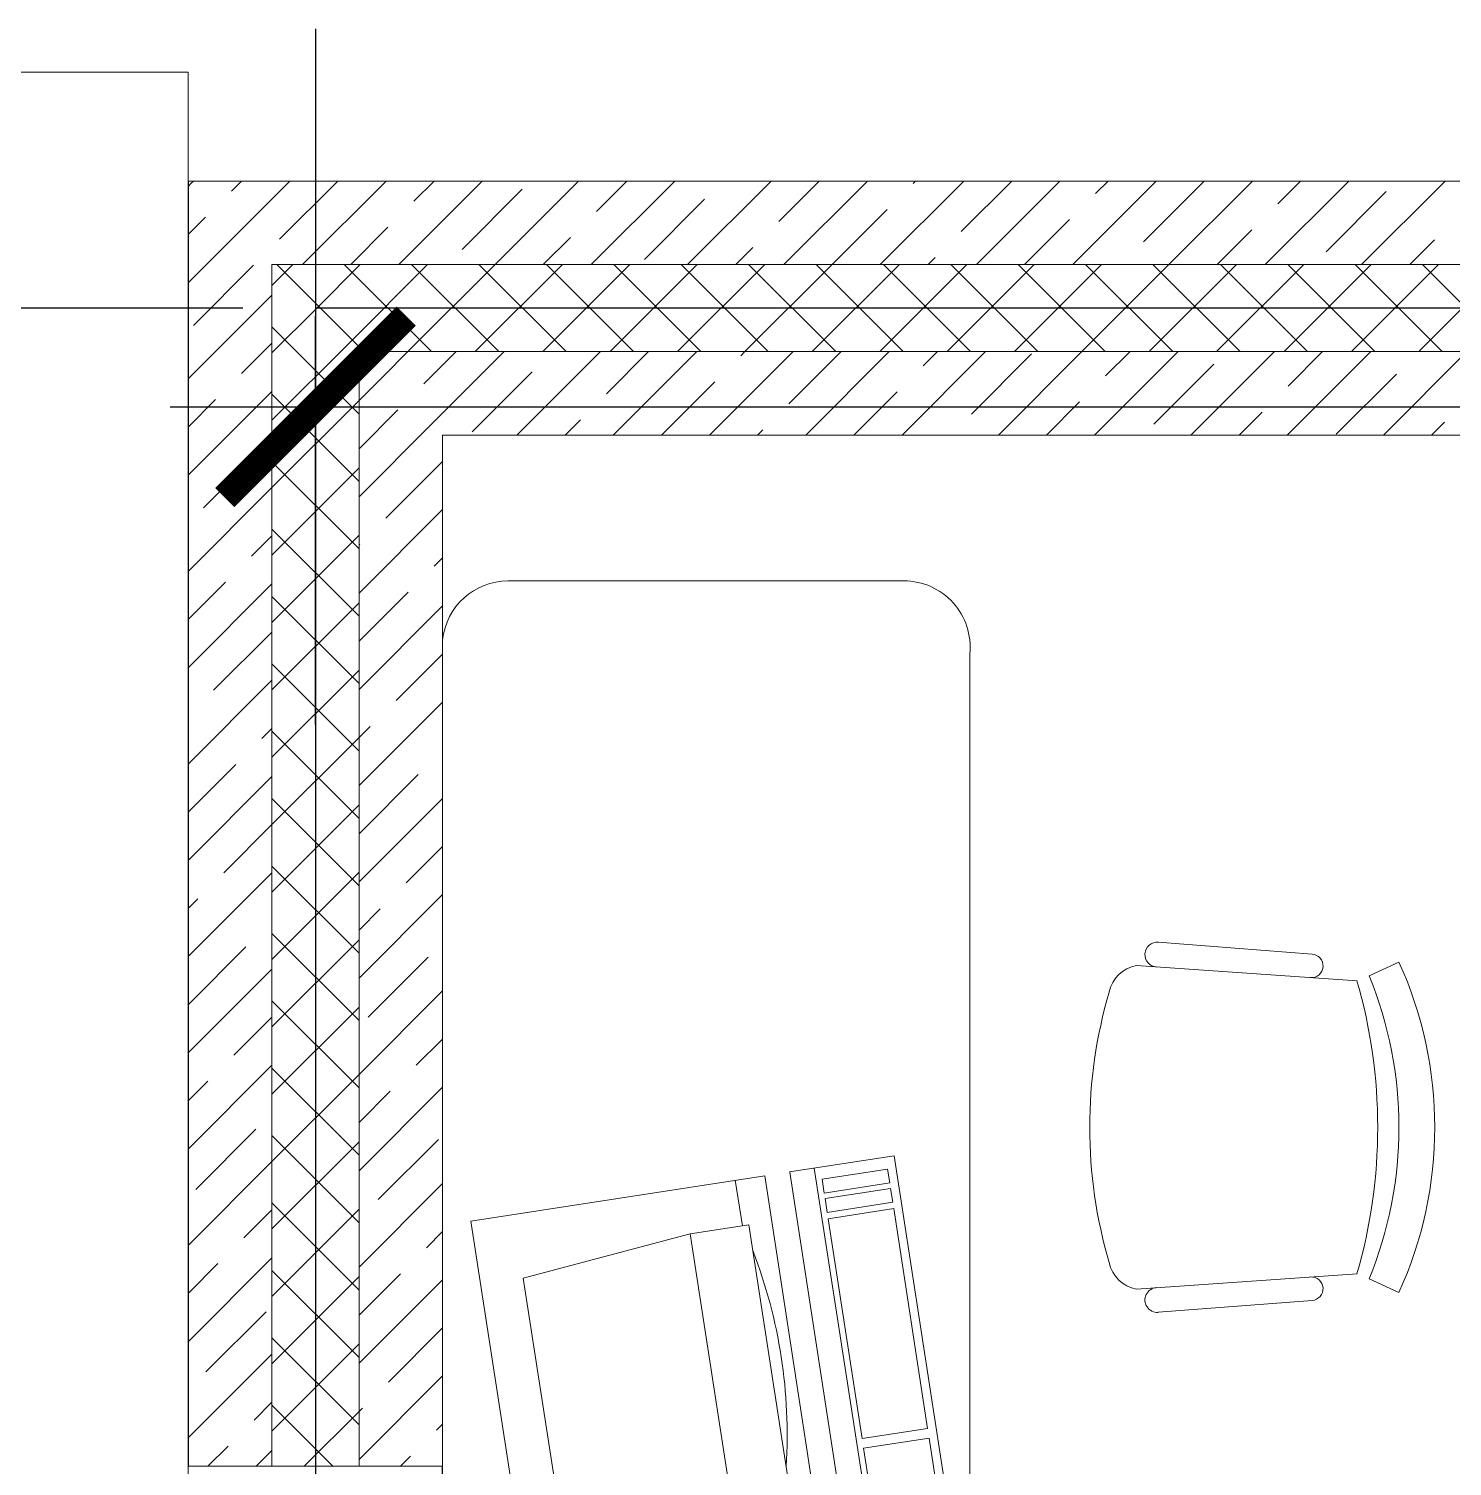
# Model space of a CAD drawing. Header units: millimetres. Extents: x 53645 to 137188, y 78097 to 135533.
# Drawn here: x 112883 to 114843, y 111859 to 113839 of the extents above; entities that cross this region are included whole.
import ezdxf

# ---------------------------------------------------------------- set-up
doc = ezdxf.new("R2010")
doc.units = ezdxf.units.MM
doc.linetypes.add('CONTI', pattern=[0])
doc.linetypes.add('GOST2.303 5', pattern=[24, 20, -1.5, 1, -1.5])
doc.layers.add('axis_dim', color=40, linetype='CONTI')
for name, color, linetype, lineweight in [('doors_windows', 4, 'Continuous', 5), ('furniture', 36, 'Continuous', 0), ('stair1', 7, 'Continuous', 15), ('Wall2', 5, 'Continuous', 5)]:
    doc.layers.add(name, color=color, linetype=linetype, lineweight=lineweight)

# ---------------------------------------------------------------- blocks, each defined once
blk = doc.blocks.new('_ArchTick')
at = {"color": 0, "linetype": 'ByBlock', "const_width": 0.15}
blk.add_lwpolyline([(-0.5, -0.5), (0.5, 0.5)], dxfattribs=at)
blk = doc.blocks.new('table 042')
at = {"color": 0, "lineweight": 13}
for p, q in [((635.5, 718.4), (90.5, 718.4)), ((0, 637), (0, -637)), ((726, 618), (726, -637.2)), ((985.6, 220.7), (1197.6, 204.4)), ((955.8, 188.6), (1259.3, 167.6)), ((1275.9, 174.7), (1317.1, 193.4)), ((1259.3, -235.8), (955.8, -256.8)), ((1317.1, -261.6), (1275.9, -242.9)), ((1197.6, -272.6), (985.6, -288.9)), ((90.5, -737.6), (635.5, -737.6))]:
    blk.add_line(p, q, dxfattribs=at)
at = {"color": 0, "lineweight": 0}
for p, q in [((478, -95.5), (622, -73.3)), ((622, -73.3), (698.3, -567.9)), ((554.3, -590.1), (478.1, -96.1)), ((511.9, -90.2), (588.2, -584.9)), ((522.7, -105.5), (612.9, -91.6)), ((612.9, -91.6), (615.9, -110.7)), ((39, -163.2), (443.7, -100.8)), ((403.2, -107), (412.9, -170)), ((443.7, -100.8), (520, -595.4)), ((525.7, -124.6), (522.7, -105.5)), ((615.9, -110.7), (525.7, -124.6)), ((617, -118.3), (526.9, -132.2)), ((620, -137.4), (617, -118.3)), ((526.9, -132.2), (529.8, -151.3)), ((529.8, -151.3), (620, -137.4)), ((531.1, -160), (621.3, -146.1)), ((621.3, -146.1), (668, -448.9)), ((115.3, -657.9), (39, -163.2)), ((341.2, -181), (421.9, -168.6)), ((421.9, -168.6), (478.8, -537.3)), ((577.8, -462.8), (531.1, -160)), ((111.2, -241.8), (341.2, -181)), ((341.2, -181), (398.1, -549.8)), ((160.4, -561.1), (111.2, -241.8)), ((668, -448.9), (577.8, -462.8)), ((670.1, -462.2), (579.9, -476.1)), ((683.5, -548.9), (670.1, -462.2)), ((579.9, -476.1), (593.3, -562.8)), ((398.1, -549.8), (160.4, -561.1)), ((478.8, -537.3), (398.1, -549.8)), ((469.8, -538.7), (479.5, -601.7)), ((593.3, -562.8), (683.5, -548.9)), ((698.3, -567.9), (554.3, -590.1)), ((520, -595.4), (115.3, -657.9))]:
    blk.add_line(p, q, dxfattribs=at)
at = {"color": 0, "lineweight": 13}
for centre, radius, start, end in [((90.5, 627.4), 91, 90, 173.9314), ((635.5, 627.4), 91, 354.0712, 90), ((984.4, 203.7), 17.1, 86.0458, 266.0458), ((1196.4, 188.2), 16.2, 266.0458, 86.0458), ((963.6, 142.7), 46.6, 99.6924, 168.1876), ((816.6, -34.1), 549.8, 335.556, 24.444), ((559.8, -34.1), 728, 343.9134, 16.0866), ((767.3, -34.1), 549.8, 337.6817, 22.3183), ((1550.5, -34.1), 659.3, 163.5845, 196.4155), ((963.6, -210.9), 46.6, 191.8124, 260.3076), ((984.4, -271.9), 17.1, 93.9542, 273.9542), ((1196.4, -256.4), 16.2, 273.9542, 93.9542), ((90.5, -646.6), 91, 173.9314, 270), ((635.5, -646.6), 91, 270, 5.9288)]:
    blk.add_arc(centre, radius, start, end, dxfattribs=at)
at = {"color": 0, "lineweight": 0}
blk.add_arc((-223.7, -456.9), 698.3, 356.3823, 21.1567, dxfattribs=at)

msp = doc.modelspace()

# ---------------------------------------------------------------- linework, layer by layer
at = {"layer": 'axis_dim', "linetype": 'Continuous', "lineweight": 25}
for p, q in [((113277.7, 112880.3), (113277.7, 113442.8)), ((113077.7, 113317.8), (126877.7, 113317.8))]:
    msp.add_line(p, q, dxfattribs=at)
at = {"layer": 'axis_dim', "linetype": 'GOST2.303 5', "lineweight": 25, "ltscale": 100}
for points in [[(113277.7, 113838.6), (113277.7, 102793)], [(113177.7, 113453.9), (108766.7, 113453.9)], [(117677.7, 113453.9), (113177.7, 113453.9)]]:
    msp.add_lwpolyline(points, dxfattribs=at)
at = {"layer": 'doors_windows', "lineweight": 20, "ltscale": 50}
msp.add_lwpolyline([(113452.3, 111859), (113102.3, 111859), (113102.3, 110259), (113452.3, 110259)], close=True, dxfattribs=at)
at = {"layer": 'stair1', "ltscale": 75}
msp.add_lwpolyline([(113102.3, 113778.9), (110102.3, 113778.9), (110102.3, 109253.8), (110102.3, 104128.9), (113102.3, 104128.9)], close=True, dxfattribs=at)
at = {"layer": 'Wall2', "ltscale": 100}
for points in [[(113102.7, 113628.9), (113102.7, 111859)], [(118472.8, 113628.9), (113102.7, 113628.9)], [(113102.7, 113621.9), (113106.2, 113625.4)], [(113106.2, 113625.4), (113109.7, 113628.9)], [(113162, 113614.9), (113176, 113628.9)], [(113172.5, 113559.1), (113242.3, 113628.9)], [(113228.3, 113548.6), (113308.6, 113628.9)], [(113259.9, 113513.9), (113374.9, 113628.9)], [(113392.4, 113513.9), (113507.4, 113628.9)], [(113413.2, 113601), (113441.2, 113628.9)], [(113479.5, 113534.7), (113562.4, 113617.6)], [(113525, 113513.9), (113640, 113628.9)], [(113657.6, 113513.9), (113772.6, 113628.9)], [(113664.5, 113587.1), (113706.3, 113628.9)], [(113790.2, 113513.9), (113905.2, 113628.9)], [(113915.7, 113573.2), (113971.5, 113628.9)], [(113922.8, 113513.9), (114037.8, 113628.9)], [(114055.4, 113513.9), (114170.4, 113628.9)], [(114100.7, 113625.5), (114104.1, 113628.9)], [(114166.9, 113559.2), (114236.6, 113628.9)], [(114187.9, 113513.9), (114302.9, 113628.9)], [(114320.5, 113513.9), (114435.5, 113628.9)], [(114351.9, 113611.6), (114369.2, 113628.9)], [(114418.2, 113545.3), (114501.1, 113628.2)], [(114453.1, 113513.9), (114568.1, 113628.9)], [(114585.7, 113513.9), (114700.7, 113628.9)], [(114603.1, 113597.7), (114634.4, 113628.9)], [(114718.3, 113513.9), (114833.3, 113628.9)], [(113730.7, 113520.8), (113813.6, 113603.7)], [(114669.4, 113531.4), (114752.3, 113614.3)], [(113102.7, 113555.6), (113126.2, 113579.1)], [(113989.1, 113513.9), (114064.9, 113589.7)], [(114254.2, 113513.9), (114316.1, 113575.8)], [(113102.7, 113489.3), (113172.5, 113559.1)], [(113326.2, 113513.9), (113377.4, 113565.2)], [(114519.4, 113513.9), (114567.3, 113561.9)], [(113591.3, 113513.9), (113628.7, 113551.3)], [(113856.5, 113513.9), (113879.9, 113537.4)], [(114784.6, 113513.9), (114818.6, 113548)], [(114121.6, 113513.9), (114131.1, 113523.4)], [(113109.6, 113430), (113192.5, 113512.8)], [(113217.7, 111859), (113217.7, 113513.9)], [(113217.7, 111859), (113217.7, 113513.9)], [(113217.7, 113513.9), (118472.8, 113513.9)], [(113217.7, 113513.9), (118472.8, 113513.9)], [(113217.7, 113485), (113232.1, 113499.5)], [(113344.5, 113393.9), (113224.5, 113513.9)], [(113232.1, 113499.5), (113246.6, 113513.9)], [(113278.5, 113453.1), (113339.4, 113513.9)], [(113437.3, 113393.9), (113317.3, 113513.9)], [(113324.9, 113406.7), (113432.2, 113513.9)], [(113405, 113393.9), (113525, 113513.9)], [(113530.1, 113393.9), (113410.1, 113513.9)], [(113497.8, 113393.9), (113617.8, 113513.9)], [(113622.9, 113393.9), (113502.9, 113513.9)], [(113590.6, 113393.9), (113710.6, 113513.9)], [(113715.7, 113393.9), (113595.7, 113513.9)], [(113683.4, 113393.9), (113803.4, 113513.9)], [(113808.5, 113393.9), (113688.5, 113513.9)], [(113776.3, 113393.9), (113896.3, 113513.9)], [(113901.3, 113393.9), (113781.3, 113513.9)], [(113869.1, 113393.9), (113989.1, 113513.9)], [(113994.2, 113393.9), (113874.2, 113513.9)], [(113961.9, 113393.9), (114081.9, 113513.9)], [(114087, 113393.9), (113967, 113513.9)], [(114054.7, 113393.9), (114174.7, 113513.9)], [(114179.8, 113393.9), (114059.8, 113513.9)], [(114147.5, 113393.9), (114267.5, 113513.9)], [(114272.6, 113393.9), (114152.6, 113513.9)], [(114240.3, 113393.9), (114360.3, 113513.9)], [(114365.4, 113393.9), (114245.4, 113513.9)], [(114333.1, 113393.9), (114453.1, 113513.9)], [(114458.2, 113393.9), (114338.2, 113513.9)], [(114425.9, 113393.9), (114545.9, 113513.9)], [(114551, 113393.9), (114431, 113513.9)], [(114518.7, 113393.9), (114638.7, 113513.9)], [(114643.8, 113393.9), (114523.8, 113513.9)], [(114611.5, 113393.9), (114731.5, 113513.9)], [(114736.6, 113393.9), (114616.6, 113513.9)], [(114704.3, 113393.9), (114824.3, 113513.9)], [(114829.4, 113393.9), (114709.4, 113513.9)], [(114797.1, 113393.9), (114917.1, 113513.9)], [(114922.2, 113393.9), (114802.2, 113513.9)], [(113102.7, 113356.8), (113217.7, 113471.8)], [(113217.7, 113392.2), (113278.5, 113453.1)], [(113337.7, 113308), (113217.7, 113428)], [(113175.9, 113363.7), (113217.7, 113405.5)], [(113217.7, 113299.4), (113324.9, 113406.7)], [(113337.7, 113393.9), (113337.7, 111859)], [(113337.7, 113393.9), (113337.7, 111859)], [(118472.8, 113393.9), (113337.7, 113393.9)], [(118472.8, 113393.9), (113337.7, 113393.9)], [(113371.3, 113360.3), (113405, 113393.9)], [(113427.1, 113349.8), (113471.3, 113393.9)], [(113437.6, 113294), (113537.6, 113393.9)], [(113555.2, 113278.9), (113670.2, 113393.9)], [(113678.4, 113335.8), (113736.5, 113393.9)], [(113687.8, 113278.9), (113802.8, 113393.9)], [(113820.4, 113278.9), (113935.4, 113393.9)], [(113863.3, 113388.2), (113869.1, 113393.9)], [(113929.6, 113321.9), (114001.6, 113393.9)], [(113952.9, 113278.9), (114067.9, 113393.9)], [(114085.5, 113278.9), (114200.5, 113393.9)], [(114114.6, 113374.3), (114134.2, 113393.9)], [(114180.9, 113308), (114263.7, 113390.9)], [(114218.1, 113278.9), (114333.1, 113393.9)], [(114350.7, 113278.9), (114465.7, 113393.9)], [(114365.8, 113360.4), (114399.4, 113393.9)], [(114483.3, 113278.9), (114598.3, 113393.9)], [(114615.9, 113278.9), (114730.9, 113393.9)], [(114617.1, 113346.4), (114664.6, 113393.9)], [(114748.4, 113278.9), (114863.4, 113393.9)], [(113337.7, 113326.6), (113371.3, 113360.3)], [(113493.4, 113283.5), (113576.3, 113366.3)], [(114432.1, 113294.1), (114515, 113376.9)], [(114683.4, 113280.1), (114766.2, 113363)], [(113102.7, 113224.2), (113217.7, 113339.2)], [(113754.1, 113278.9), (113827.5, 113352.4)], [(114019.2, 113278.9), (114078.8, 113338.5)], [(113102.7, 113290.5), (113140.1, 113327.9)], [(113337.7, 113215.2), (113217.7, 113335.2)], [(113217.7, 113206.6), (113337.7, 113326.6)], [(114284.4, 113278.9), (114330, 113324.6)], [(113337.7, 113260.3), (113391.3, 113314)], [(113621.5, 113278.9), (113642.6, 113300)], [(114549.6, 113278.9), (114581.3, 113310.6)], [(113337.7, 113194), (113437.6, 113294)], [(113452.7, 111859), (113452.7, 113278.9)], [(113452.7, 113278.9), (118472.8, 113278.9)], [(113886.6, 113278.9), (113893.8, 113286.1)], [(114814.7, 113278.9), (114832.5, 113296.7)], [(113123.5, 113178.7), (113206.4, 113261.6)], [(113337.7, 113122.3), (113217.7, 113242.3)], [(113374.8, 113164.8), (113452.7, 113242.7)], [(113217.7, 113113.8), (113337.7, 113233.8)], [(113102.7, 113091.6), (113217.7, 113206.6)], [(113337.7, 113061.4), (113452.7, 113176.4)], [(113189.8, 113112.4), (113217.7, 113140.3)], [(113337.7, 113029.5), (113217.7, 113149.5)], [(113217.7, 113021), (113337.7, 113141)], [(113337.7, 113127.7), (113339, 113129)], [(113441.1, 113098.5), (113452.7, 113110.1)], [(113102.7, 113025.3), (113154, 113076.6)], [(113102.7, 112959), (113217.7, 113074)], [(113337.7, 112995.1), (113405.3, 113062.7)], [(113337.7, 112936.7), (113217.7, 113056.7)], [(113217.7, 112928.2), (113337.7, 113048.2)], [(113337.7, 112928.8), (113452.7, 113043.8)], [(113137.4, 112927.5), (113217.7, 113007.7)], [(113337.7, 112843.9), (113217.7, 112963.9)], [(113388.7, 112913.6), (113452.7, 112977.5)], [(113217.7, 112835.4), (113337.7, 112955.4)], [(113102.7, 112826.4), (113217.7, 112941.4)], [(113337.7, 112796.3), (113452.7, 112911.3)], [(113203.7, 112861.2), (113217.7, 112875.1)], [(113337.7, 112751.1), (113217.7, 112871.1)], [(113337.7, 112862.5), (113352.9, 112877.8)], [(113217.7, 112742.5), (113337.7, 112862.5)], [(113102.7, 112760.1), (113167.9, 112825.4)], [(113102.7, 112693.8), (113217.7, 112808.8)], [(113337.7, 112730), (113419.2, 112811.5)], [(113337.7, 112658.3), (113217.7, 112778.3)], [(113217.7, 112649.7), (113337.7, 112769.7)], [(113337.7, 112663.7), (113452.7, 112778.7)], [(113151.4, 112676.2), (113217.7, 112742.5)], [(113402.6, 112662.3), (113452.7, 112712.4)], [(113337.7, 112565.5), (113217.7, 112685.5)], [(113102.7, 112561.3), (113217.7, 112676.3)], [(113217.7, 112556.9), (113337.7, 112676.9)], [(113337.7, 112531.1), (113452.7, 112646.1)], [(113102.7, 112627.5), (113115.6, 112640.4)], [(113337.7, 112597.4), (113366.8, 112626.5)], [(113217.7, 112609.9), (113217.7, 112610)], [(113337.7, 112472.7), (113217.7, 112592.7)], [(113102.7, 112495), (113181.9, 112574.1)], [(113217.7, 112464.1), (113337.7, 112584.1)], [(113350.2, 112477.4), (113433.1, 112560.2)], [(113102.7, 112428.7), (113217.7, 112543.7)], [(113337.7, 112398.5), (113452.7, 112513.5)], [(113337.7, 112379.9), (113217.7, 112499.9)], [(113217.7, 112371.3), (113337.7, 112491.3)], [(113165.3, 112425), (113217.7, 112477.4)], [(113416.5, 112411.1), (113452.7, 112447.2)], [(113102.7, 112296.1), (113217.7, 112411.1)], [(113102.7, 112362.4), (113129.5, 112389.2)], [(113337.7, 112287.1), (113217.7, 112407.1)], [(113217.7, 112278.5), (113337.7, 112398.5)], [(113337.7, 112265.9), (113452.7, 112380.9)], [(113337.7, 112332.2), (113380.7, 112375.3)], [(113112.9, 112240), (113195.8, 112322.9)], [(113337.7, 112194.3), (113217.7, 112314.3)], [(113364.2, 112226.1), (113447, 112309)], [(113217.7, 112185.7), (113337.7, 112305.7)], [(113102.7, 112163.5), (113217.7, 112278.5)], [(113337.7, 112133.3), (113452.7, 112248.3)], [(113179.2, 112173.7), (113217.7, 112212.2)], [(113337.7, 112101.5), (113217.7, 112221.5)], [(113217.7, 112092.9), (113337.7, 112212.9)], [(113430.4, 112159.8), (113452.7, 112182.1)], [(113102.7, 112030.9), (113217.7, 112145.9)], [(113102.7, 112097.2), (113143.4, 112138)], [(113337.7, 112008.6), (113217.7, 112128.6)], [(113217.7, 112000.1), (113337.7, 112120.1)], [(113337.7, 112067.1), (113394.7, 112124)], [(113337.7, 112000.8), (113452.7, 112115.8)], [(113126.8, 111988.8), (113209.7, 112071.7)], [(113337.7, 111915.8), (113217.7, 112035.8)], [(113378.1, 111974.9), (113452.7, 112049.5)], [(113102.7, 111898.3), (113217.7, 112013.3)], [(113217.7, 111907.3), (113337.7, 112027.3)], [(113337.7, 111868.2), (113452.7, 111983.2)], [(113193.1, 111922.5), (113217.7, 111947.1)], [(113301.7, 111859), (113217.7, 111943)], [(113262.2, 111859), (113337.7, 111934.5)], [(113337.7, 111934.5), (113342.3, 111939.1)], [(113444.4, 111908.6), (113452.7, 111916.9)], [(113129.6, 111859), (113157.3, 111886.7)], [(113195.9, 111859), (113217.7, 111880.8)], [(113394.8, 111859), (113408.6, 111872.8)], [(113102.7, 111859), (113217.7, 111859)], [(113337.7, 111859), (113217.7, 111859)], [(113337.7, 111859), (113452.7, 111859)]]:
    msp.add_lwpolyline(points, dxfattribs=at)

# ---------------------------------------------------------------- block references
at = {"layer": 'axis_dim', "linetype": 'Continuous', "lineweight": 25, "xscale": 250, "yscale": 250, "zscale": 250, "rotation": 180}
msp.add_blockref('_ArchTick', (113277.7, 113317.8), dxfattribs=at)
at = {"layer": 'furniture'}
msp.add_blockref('table 042', (113452.7, 112359.8), dxfattribs=at)

doc.saveas('drawing.dxf')
